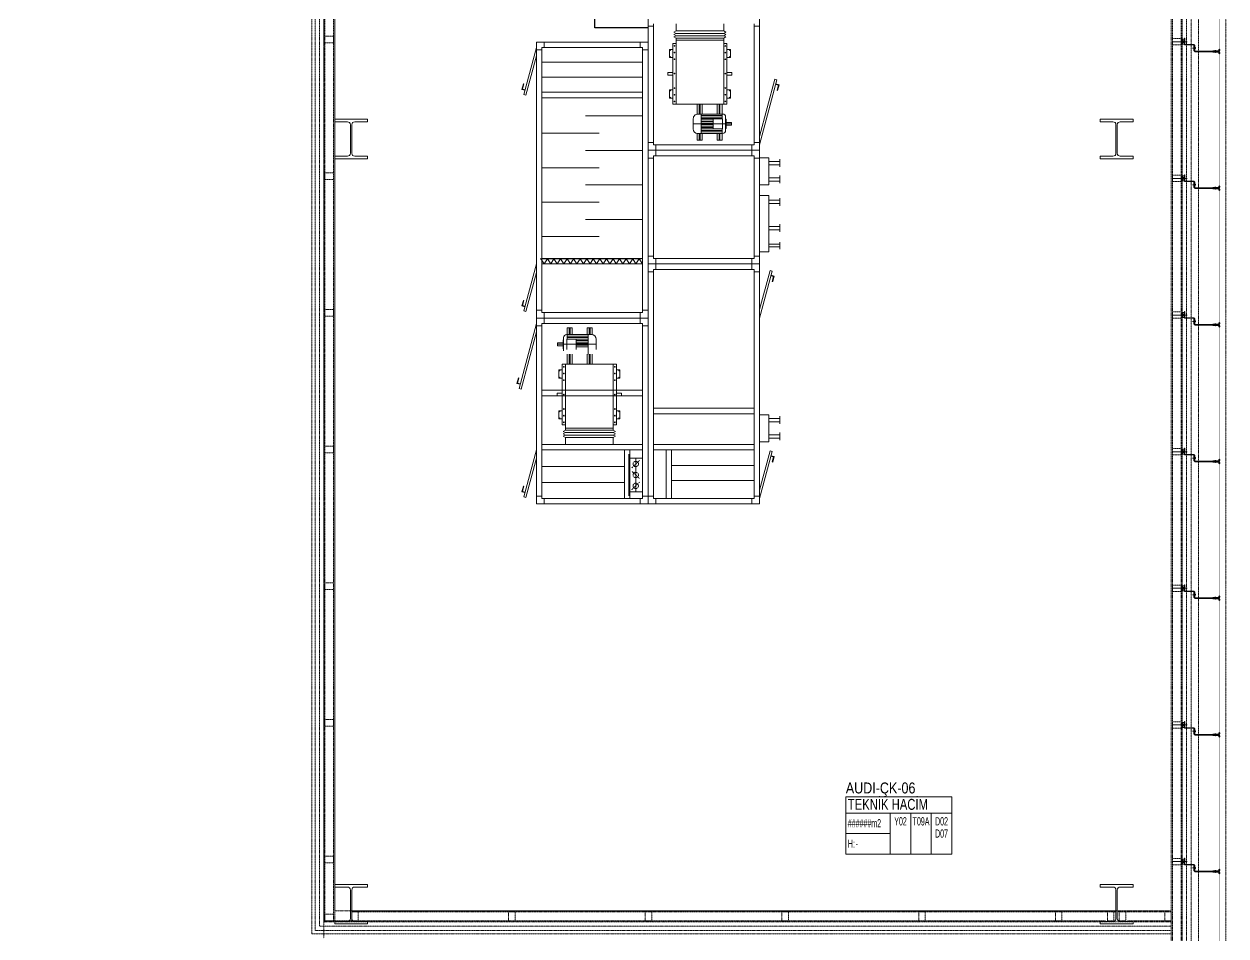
# Model space of a CAD drawing. Extents: x -1457 to 23780, y -2071 to 4205.
# Drawn here: x 21558 to 22657, y 1016 to 1850 of the extents above; entities that cross this region are included whole.
import ezdxf
from ezdxf.enums import TextEntityAlignment as Align

# ---------------------------------------------------------------- set-up
doc = ezdxf.new("R2010")
doc.units = 0
doc.header["$MEASUREMENT"] = 0
doc.linetypes.add('DASHED', pattern=[0.75, 0.5, -0.25])
doc.linetypes.add('HIDDEN', pattern=[0.375, 0.25, -0.125])
doc.layers.get('0').update_dxf_attribs({"color": 9, "lineweight": 9})
for name, color, linetype, lineweight in [('21', 9, 'Continuous', 9), ('_TP-AHU-KAPI', 5, 'Continuous', 9), ('_TP-AHU-SOGUTMA', 4, 'Continuous', 9), ('AHU Cihaz', 32, 'Continuous', 9), ('E-KABLO', 7, 'Continuous', 30), ('M-TEFRIS2-015', 129, 'Continuous', 9)]:
    doc.layers.add(name, color=color, linetype=linetype, lineweight=lineweight)
doc.styles.add('Arial', font='arial.ttf', dxfattribs={"height": 2.5})
doc.styles.add('MuuM_TEXT-STANDART', font='ARIALN.TTF')

# ---------------------------------------------------------------- blocks, each defined once
blk = doc.blocks.new('prf-36')
for p, q in [((-15, 18), (15, 18)), ((-15, 15.75), (-15, 18)), ((-3.325, 15.75), (-15, 15.75)), ((-0.625, 13.05), (-0.625, -13.05)), ((0.625, 13.05), (0.625, -13.05)), ((15, 15.75), (3.325, 15.75)), ((15, 18), (15, 15.75)), ((-15, -15.75), (-3.325, -15.75)), ((-15, -18), (-15, -15.75)), ((15, -18), (-15, -18)), ((3.325, -15.75), (15, -15.75)), ((15, -15.75), (15, -18))]:
    blk.add_line(p, q)
for centre, start, end in [((-3.325, 13.05), 0, 90), ((3.325, 13.05), 90, 180), ((-3.325, -13.05), 270, 0), ((3.325, -13.05), 180, 270)]:
    blk.add_arc(centre, 2.7, start, end)
blk = doc.blocks.new('p- alum kaplama profil')
at = {"lineweight": 13}
blk.add_lwpolyline([(7.1, 12.6), (7.1, 26.5)], dxfattribs=at)
at = {"lineweight": 18}
blk.add_lwpolyline([(4.1, 6.2), (-1.4, 6.2), (-1.4, 6.5), (4.1, 6.5, 0.414214), (4.3, 6.7), (4.3, 14.7, -0.414214), (4.8, 15.2), (10.3, 15.2), (10.3, 14.9), (4.8, 14.9, 0.414214), (4.6, 14.7), (4.6, 6.7, -0.414214)], format="xyb", close=True, dxfattribs=at)
at = {"lineweight": 5}
blk.add_lwpolyline([(9.4, 15.2), (4.8, 15.2), (4.8, 17.2), (9.4, 17.2)], close=True, dxfattribs=at)
for points in [[(4.8, 15.2), (9.4, 17.2)], [(9.4, 15.2), (4.8, 17.2)]]:
    blk.add_lwpolyline(points, dxfattribs=at)
blk.add_lwpolyline([(-2.1, 5.6), (-2.1, -2.3), (-2.1, -15.7), (-1.7, -15.7), (-1.7, -2.3), (-1.7, 5.6), (-1.7, 5.6), (-1.7, 5.6), (-1.7, 5.6), (-1.7, 5.6), (-1.7, 5.6), (-1.7, 5.6), (-1.7, 5.6), (-1.7, 5.6), (-1.6, 5.6), (-1.6, 5.6), (-1.6, 5.6), (-1.6, 5.6), (-1.6, 5.6), (-1.6, 5.6), (-1.6, 5.6), (-1.6, 5.6), (-1.6, 5.6), (-1.6, 5.6), (-1.6, 5.6), (-1.6, 5.6), (-1.6, 5.6), (-1.6, 5.6), (-1.6, 5.6), (-1.6, 5.6), (-1.6, 5.7), (-1.6, 5.7), (-1.6, 5.7), (-1.6, 5.7), (-1.6, 5.7), (-1.6, 5.7), (-1.6, 5.7), (-1.6, 5.7), (3.9, 5.7), (3.9, 6.1), (-1.6, 6.1), (-1.6, 6.1), (-1.6, 6.1), (-1.6, 6.1), (-1.7, 6), (-1.7, 6), (-1.7, 6), (-1.7, 6), (-1.8, 6), (-1.8, 6), (-1.8, 6), (-1.8, 6), (-1.8, 6), (-1.9, 6), (-1.9, 5.9), (-1.9, 5.9), (-1.9, 5.9), (-1.9, 5.9), (-1.9, 5.9), (-2, 5.9), (-2, 5.8), (-2, 5.8), (-2, 5.8), (-2, 5.8), (-2, 5.7), (-2, 5.7), (-2, 5.7), (-2, 5.7), (-2, 5.7), (-2.1, 5.6), (-2.1, 5.6), (-2.1, 5.6)], close=True)
for points in [[(-2.4, -10.8), (-2.4, -16.4), (-2.4, -16.4, -0.414214), (-2.5, -16.5), (-2.5, -16.5), (-4.1, -16.5), (-4.1, -16.8), (-2.5, -16.8), (-2.5, -16.8, 0.414214), (-2.1, -16.4), (-2.1, -10.8)], [(-1.4, -10.8), (-1.7, -10.8), (-1.7, -16.4, 0.414214), (-1.2, -16.8), (-1.2, -16.8), (0.3, -16.8), (0.3, -16.5), (-1.2, -16.5), (-1.2, -16.5, -0.414214), (-1.4, -16.4), (-1.4, -16.4)]]:
    blk.add_lwpolyline(points, format="xyb", close=True)
blk.add_lwpolyline([(-1.7, -2.3), (-2.1, -2.3)])
for points in [[(0.7, 5.7, -10), (1.9, 5.7, -10)], [(0.7, 5.7, -10), (0.7, 5.6, -10), (0.7, 5.6, -10), (0.7, 5.6, -10), (0.7, 5.6, -10), (0.7, 5.6, -10), (0.7, 5.5, -10), (0.7, 5.5, -10), (0.7, 5.5, -10), (0.7, 5.5, -10), (0.7, 5.5, -10), (0.7, 5.4, -10), (0.7, 5.4, -10), (0.7, 5.4, -10), (0.7, 5.4, -10), (0.8, 5.4, -10), (0.8, 5.4, -10), (0.8, 5.3, -10), (0.8, 5.3, -10), (0.8, 5.3, -10), (0.8, 5.3, -10), (0.8, 5.3, -10), (0.9, 5.3, -10), (0.9, 5.3, -10), (0.9, 5.3, -10), (0.9, 5.2, -10), (0.9, 5.2, -10), (0.9, 5.2, -10), (1, 5.2, -10), (1, 5.2, -10), (1, 5.2, -10), (1, 5.2, -10), (1, 5.2, -10)], [(1.6, 7.1, -10), (1, 7.1, -10)], [(1.6, 6.9, -10), (1, 7, -10)], [(1.3, 5.9, -10), (1, 5.9, -10)], [(1, 5.7, -10), (1, 5.7, -10), (1, 5.7, -10), (1, 5.7, -10), (1, 5.7, -10), (1, 5.7, -10), (1, 5.7, -10), (1, 5.7, -10), (1, 5.7, -10), (1, 5.7, -10), (1, 5.7, -10), (1, 5.7, -10), (1, 5.7, -10), (1, 5.7, -10), (1, 5.7, -10), (1, 5.7, -10), (1, 5.7, -10), (1, 5.7, -10), (1, 5.7, -10), (1, 5.7, -10), (1, 5.7, -10), (1, 5.7, -10), (1, 5.7, -10), (1, 5.7, -10), (1, 5.7, -10), (1, 5.7, -10), (1, 5.7, -10), (1, 5.7, -10), (1, 5.7, -10), (1, 5.7, -10), (1, 5.7, -10), (1, 5.7, -10), (1, 5.7, -10)], [(1, 5.2, -10), (1, 5.2, -10), (1, 5.2, -10), (1, 5.2, -10), (1.1, 5.2, -10), (1.1, 5.2, -10), (1.1, 5.2, -10), (1.1, 5.2, -10), (1.1, 5.2, -10), (1.1, 5.2, -10), (1.1, 5.2, -10), (1.1, 5.2, -10), (1.1, 5.2, -10), (1.1, 5.2, -10), (1.1, 5.2, -10), (1.1, 5.2, -10), (1.1, 5.2, -10), (1.1, 5.2, -10), (1.1, 5.2, -10), (1.1, 5.2, -10), (1.1, 5.2, -10), (1.1, 5.2, -10), (1.2, 5.2, -10), (1.2, 5.2, -10), (1.2, 5.2, -10), (1.2, 5.2, -10), (1.2, 5.2, -10), (1.2, 5.2, -10), (1.2, 5.2, -10), (1.2, 5.2, -10), (1.2, 5.2, -10), (1.2, 5.2, -10), (1.2, 5.2, -10)], [(1, 6.9, -10), (1.3, 7.6, -10)], [(1, 5.8, -10), (1, 6, -10)], [(1, 5.7, -10), (1, 5.8, -10)], [(1.2, 5.2, -10), (1.2, 5.2, -10)], [(1.4, 5.2, -10), (1.2, 5.2, -10)], [(1.3, 4.9, -10), (1.3, 7.8, -10)], [(1.5, 6.8, -10), (1.3, 7.6, -10)], [(1.3, 6.2, -10), (1.3, 6.3, -10)], [(1.4, 5.2, -10), (1.4, 5.2, -10)], [(1.4, 5.2, -10), (1.4, 5.2, -10), (1.4, 5.2, -10), (1.4, 5.2, -10), (1.4, 5.2, -10), (1.4, 5.2, -10), (1.4, 5.2, -10), (1.4, 5.2, -10), (1.4, 5.2, -10), (1.4, 5.2, -10), (1.4, 5.2, -10), (1.4, 5.2, -10), (1.4, 5.2, -10), (1.4, 5.2, -10), (1.5, 5.2, -10), (1.5, 5.2, -10), (1.5, 5.2, -10), (1.5, 5.2, -10), (1.5, 5.2, -10), (1.5, 5.2, -10), (1.5, 5.2, -10), (1.5, 5.2, -10), (1.5, 5.2, -10), (1.5, 5.2, -10), (1.5, 5.2, -10), (1.5, 5.2, -10), (1.5, 5.2, -10), (1.5, 5.2, -10), (1.5, 5.2, -10), (1.5, 5.2, -10), (1.5, 5.2, -10), (1.5, 5.2, -10), (1.5, 5.2, -10)], [(1.5, 5.7, -10), (1.5, 5.9, -10)], [(1.5, 5.2, -10), (1.6, 5.2, -10), (1.6, 5.2, -10), (1.6, 5.2, -10), (1.6, 5.2, -10), (1.6, 5.2, -10), (1.7, 5.2, -10), (1.7, 5.2, -10), (1.7, 5.3, -10), (1.7, 5.3, -10), (1.7, 5.3, -10), (1.7, 5.3, -10), (1.8, 5.3, -10), (1.8, 5.3, -10), (1.8, 5.3, -10), (1.8, 5.3, -10), (1.8, 5.4, -10), (1.8, 5.4, -10), (1.8, 5.4, -10), (1.8, 5.4, -10), (1.9, 5.4, -10), (1.9, 5.4, -10), (1.9, 5.5, -10), (1.9, 5.5, -10), (1.9, 5.5, -10), (1.9, 5.5, -10), (1.9, 5.5, -10), (1.9, 5.6, -10), (1.9, 5.6, -10), (1.9, 5.6, -10), (1.9, 5.6, -10), (1.9, 5.6, -10), (1.9, 5.7, -10)], [(1.5, 5.7, -10), (1.5, 5.7, -10), (1.5, 5.7, -10), (1.5, 5.7, -10), (1.5, 5.7, -10), (1.5, 5.7, -10), (1.5, 5.7, -10), (1.5, 5.7, -10), (1.5, 5.7, -10), (1.5, 5.7, -10), (1.5, 5.7, -10), (1.5, 5.7, -10), (1.5, 5.7, -10), (1.5, 5.7, -10), (1.6, 5.7, -10), (1.6, 5.7, -10), (1.6, 5.7, -10), (1.6, 5.7, -10), (1.6, 5.7, -10), (1.6, 5.7, -10), (1.6, 5.7, -10), (1.6, 5.7, -10), (1.6, 5.7, -10), (1.6, 5.7, -10), (1.6, 5.7, -10), (1.6, 5.7, -10), (1.6, 5.7, -10), (1.6, 5.7, -10), (1.6, 5.7, -10), (1.6, 5.7, -10), (1.6, 5.7, -10), (1.6, 5.7, -10), (1.6, 5.7, -10)], [(-3.8, -17, 0), (-3.8, -17.1, 0), (-3.8, -17.1, 0), (-3.8, -17.1, 0), (-3.7, -17.1, 0), (-3.7, -17.2, 0), (-3.7, -17.2, 0), (-3.6, -17.2, 0), (-3.6, -17.2, 0), (-3.6, -17.2, 0), (-3.5, -17.3, 0), (-3.5, -17.3, 0), (-3.4, -17.3, 0), (-3.4, -17.3, 0), (-3.4, -17.3, 0), (-3.3, -17.3, 0), (-3.3, -17.3, 0), (-3.2, -17.3, 0), (-3.2, -17.3, 0), (-3.2, -17.3, 0), (-3.1, -17.3, 0), (-3.1, -17.3, 0), (-3.1, -17.3, 0), (-3, -17.2, 0), (-3, -17.2, 0), (-2.9, -17.2, 0), (-2.9, -17.2, 0), (-2.9, -17.2, 0), (-2.8, -17.1, 0), (-2.8, -17.1, 0), (-2.8, -17.1, 0), (-2.8, -17.1, 0), (-2.7, -17, 0)], [(-3.3, -17, 0), (-3.8, -17, 0)], [(-2.8, -16.5, 0), (-2.9, -16.5, 0), (-2.9, -16.5, 0), (-2.9, -16.4, 0), (-2.9, -16.4, 0), (-2.9, -16.4, 0), (-3, -16.4, 0), (-3, -16.3, 0), (-3, -16.3, 0), (-3, -16.3, 0), (-3.1, -16.3, 0), (-3.1, -16.3, 0), (-3.1, -16.2, 0), (-3.2, -16.2, 0), (-3.2, -16.2, 0), (-3.2, -16.2, 0), (-3.3, -16.2, 0), (-3.3, -16.2, 0), (-3.4, -16.2, 0), (-3.4, -16.2, 0), (-3.4, -16.2, 0), (-3.5, -16.3, 0), (-3.5, -16.3, 0), (-3.5, -16.3, 0), (-3.6, -16.3, 0), (-3.6, -16.3, 0), (-3.6, -16.4, 0), (-3.6, -16.4, 0), (-3.7, -16.4, 0), (-3.7, -16.4, 0), (-3.7, -16.5, 0), (-3.7, -16.5, 0), (-3.7, -16.5, 0)], [(-3.3, -16.5, 0), (-3.7, -16.5, 0)], [(-3.3, -16.5, 0), (-3.5, -16.5, 0)], [(-3.5, -16.5, 0), (-3.3, -16.5, 0)], [(-3.5, -17, 0), (-3.5, -16.5, 0)], [(-3.3, -17.5, 0), (-3.3, -16, 0)], [(-3.3, -16.5, 0), (-2.8, -16.5, 0)], [(-3.3, -16.5, 0), (-3, -16.5, 0)], [(-3, -16.5, 0), (-3.3, -16.5, 0)], [(-3.3, -17, 0), (-2.7, -17, 0)], [(-3, -17, 0), (-3, -16.5, 0)], [(-2.9, -13, 0), (-0.9, -13, 0)], [(-2.4, -12.5, 0), (-2.4, -12.5, 0), (-2.4, -12.6, 0), (-2.5, -12.6, 0), (-2.5, -12.6, 0), (-2.5, -12.6, 0), (-2.6, -12.7, 0), (-2.6, -12.7, 0), (-2.6, -12.7, 0), (-2.6, -12.8, 0), (-2.7, -12.8, 0), (-2.7, -12.8, 0), (-2.7, -12.9, 0), (-2.7, -12.9, 0), (-2.7, -13, 0), (-2.7, -13, 0), (-2.7, -13, 0), (-2.7, -13.1, 0), (-2.7, -13.1, 0), (-2.7, -13.2, 0), (-2.7, -13.2, 0), (-2.7, -13.2, 0), (-2.7, -13.3, 0), (-2.6, -13.3, 0), (-2.6, -13.4, 0), (-2.6, -13.4, 0), (-2.6, -13.4, 0), (-2.5, -13.5, 0), (-2.5, -13.5, 0), (-2.5, -13.5, 0), (-2.4, -13.5, 0), (-2.4, -13.5, 0), (-2.4, -13.6, 0)], [(-2.4, -13, 0), (-2.4, -12.5, 0)], [(-2.4, -13, 0), (-2.4, -12.7, 0)], [(-2.4, -12.7, 0), (-2.4, -13, 0)], [(-1.4, -12.7, 0), (-2.4, -12.7, 0)], [(-2.4, -13, 0), (-2.4, -13.4, 0)], [(-2.4, -13, 0), (-2.4, -13.6, 0)], [(-2.4, -13.4, 0), (-2.4, -13, 0)], [(-1.4, -13.4, 0), (-2.4, -13.4, 0)], [(-1.4, -13, 0), (-1.4, -12.4, 0)], [(-1.4, -13.7, 0), (-1.3, -13.7, 0), (-1.3, -13.6, 0), (-1.3, -13.6, 0), (-1.2, -13.6, 0), (-1.2, -13.5, 0), (-1.2, -13.5, 0), (-1.2, -13.5, 0), (-1.1, -13.4, 0), (-1.1, -13.4, 0), (-1.1, -13.3, 0), (-1.1, -13.3, 0), (-1.1, -13.2, 0), (-1.1, -13.2, 0), (-1.1, -13.1, 0), (-1.1, -13.1, 0), (-1.1, -13, 0), (-1.1, -13, 0), (-1.1, -12.9, 0), (-1.1, -12.9, 0), (-1.1, -12.9, 0), (-1.1, -12.8, 0), (-1.1, -12.8, 0), (-1.1, -12.7, 0), (-1.1, -12.7, 0), (-1.2, -12.6, 0), (-1.2, -12.6, 0), (-1.2, -12.5, 0), (-1.2, -12.5, 0), (-1.3, -12.5, 0), (-1.3, -12.4, 0), (-1.3, -12.4, 0), (-1.4, -12.4, 0)], [(-1.4, -13, 0), (-1.4, -13.7, 0)], [(-0.6, -17, 0), (-1.1, -17, 0)], [(0, -17, 0), (0, -17.1, 0), (-0.1, -17.1, 0), (-0.1, -17.1, 0), (-0.1, -17.1, 0), (-0.2, -17.2, 0), (-0.2, -17.2, 0), (-0.2, -17.2, 0), (-0.3, -17.2, 0), (-0.3, -17.2, 0), (-0.3, -17.3, 0), (-0.4, -17.3, 0), (-0.4, -17.3, 0), (-0.4, -17.3, 0), (-0.5, -17.3, 0), (-0.5, -17.3, 0), (-0.6, -17.3, 0), (-0.6, -17.3, 0), (-0.6, -17.3, 0), (-0.7, -17.3, 0), (-0.7, -17.3, 0), (-0.7, -17.3, 0), (-0.8, -17.3, 0), (-0.8, -17.2, 0), (-0.9, -17.2, 0), (-0.9, -17.2, 0), (-0.9, -17.2, 0), (-1, -17.2, 0), (-1, -17.1, 0), (-1, -17.1, 0), (-1.1, -17.1, 0), (-1.1, -17.1, 0), (-1.1, -17, 0)], [(-1, -16.5, 0), (-1, -16.5, 0), (-1, -16.5, 0), (-1, -16.4, 0), (-0.9, -16.4, 0), (-0.9, -16.4, 0), (-0.9, -16.4, 0), (-0.9, -16.3, 0), (-0.8, -16.3, 0), (-0.8, -16.3, 0), (-0.8, -16.3, 0), (-0.7, -16.3, 0), (-0.7, -16.2, 0), (-0.7, -16.2, 0), (-0.6, -16.2, 0), (-0.6, -16.2, 0), (-0.6, -16.2, 0), (-0.5, -16.2, 0), (-0.5, -16.2, 0), (-0.4, -16.2, 0), (-0.4, -16.2, 0), (-0.4, -16.3, 0), (-0.3, -16.3, 0), (-0.3, -16.3, 0), (-0.3, -16.3, 0), (-0.3, -16.3, 0), (-0.2, -16.4, 0), (-0.2, -16.4, 0), (-0.2, -16.4, 0), (-0.2, -16.4, 0), (-0.1, -16.5, 0), (-0.1, -16.5, 0), (-0.1, -16.5, 0)], [(-0.6, -16.5, 0), (-1, -16.5, 0)], [(-0.6, -16.5, 0), (-0.8, -16.5, 0)], [(-0.8, -16.5, 0), (-0.6, -16.5, 0)], [(-0.8, -17, 0), (-0.8, -16.5, 0)], [(-0.6, -17.5, 0), (-0.6, -16, 0)], [(-0.6, -16.5, 0), (-0.3, -16.5, 0)], [(-0.6, -16.5, 0), (-0.1, -16.5, 0)], [(-0.3, -16.5, 0), (-0.6, -16.5, 0)], [(-0.6, -17, 0), (0, -17, 0)], [(-0.3, -17, 0), (-0.3, -16.5, 0)]]:
    blk.add_polyline3d(points)
blk = doc.blocks.new('0_roomno2-flat-2')
at = {"layer": '21'}
blk.add_lwpolyline([(96.9, -52.5), (0, -52.5), (0, 0), (96.9, 0)], close=True, dxfattribs=at)
for points in [[(0, -15), (96.9, -15)], [(40.6, -15), (40.6, -52.5)], [(59.4, -15), (59.4, -52.5)], [(78.1, -15), (78.1, -52.5)], [(0, -33.8), (40.6, -33.8)]]:
    blk.add_lwpolyline(points, dxfattribs=at)
at = {"layer": '21', "style": 'MuuM_TEXT-STANDART', "width": 0.6}
blk.add_text('H:', height=7.5, dxfattribs=at).set_placement((1.8, -43), align=Align.MIDDLE_LEFT)
at = {"layer": '21', "style": 'Arial'}
blk.add_attdef('ODANO', (0, 5.9), '', height=10, dxfattribs=at)
blk.add_attdef('MEKANADI', text='', height=10, dxfattribs=at).set_placement((1.8, -15), align=Align.BOTTOM_LEFT)
at = {"layer": '21', "style": 'MuuM_TEXT-STANDART', "width": 0.6}
for tag, p in [('M2', (1.8, -24.4)), ('TEMIZTAVANYUKSEKLIGI', (9, -43))]:
    blk.add_attdef(tag, text='', height=7.5, dxfattribs=at).set_placement(p, align=Align.MIDDLE_LEFT)
for tag, p in [('YER01', (50, -22.5)), ('TAVAN01', (68.8, -22.5)), ('DUVAR01', (87.5, -22.5)), ('YER02', (50, -33.8)), ('TAVAN02', (68.8, -33.8)), ('DUVAR02', (87.5, -33.8)), ('YER03', (50, -45)), ('TAVAN03', (68.8, -45)), ('DUVAR03', (87.5, -45))]:
    blk.add_attdef(tag, text='', height=7.5, dxfattribs=at).set_placement(p, align=Align.MIDDLE_CENTER)
blk = doc.blocks.new('620 Kapı Sağ')
at = {"layer": '_TP-AHU-KAPI'}
for p, q in [((0, 0), (595, -159)), ((77, 0), (600, -140)), ((499, -160), (498, -164)), ((548, -178), (498, -164)), ((545, -172), (499, -160)), ((545, -172), (552, -148)), ((548, -178), (556, -149)), ((595, -159), (600, -140))]:
    blk.add_line(p, q, dxfattribs=at)
blk = doc.blocks.new('Isıtıcı Serpantin Üst Görünüş')
at = {"color": 35}
for p, q in [((-90, 0), (-90, -100)), ((-90, 0), (90, 0)), ((-60, -100), (-60, 0)), ((60, 0), (60, -100)), ((90, 0), (90, -100)), ((-110, -100), (-40, -100)), ((40, -100), (110, -100))]:
    blk.add_line(p, q, dxfattribs=at)
blk = doc.blocks.new('Soğutucu Serpantin Üst Görünüş')
blk.add_line((-213.75, 0), (213.75, 0))
at = {"layer": '_TP-AHU-SOGUTMA'}
for p, q in [((-56.25, 0), (-56.25, -100)), ((-26.25, 0), (-26.25, -100)), ((183.75, 0), (183.75, -100)), ((213.75, 0), (213.75, -100)), ((-76.25, -100), (-6.25, -100)), ((163.75, -100), (233.75, -100))]:
    blk.add_line(p, q, dxfattribs=at)
at = {"layer": '_TP-AHU-SOGUTMA', "color": 0, "linetype": 'ByBlock', "lineweight": -2, "ltscale": 5}
for p, q in [((-233.75, -100), (-168.75, -100)), ((-213.75, 0), (-213.75, -100)), ((-188.75, 0), (-188.75, -100))]:
    blk.add_line(p, q, dxfattribs=at)
blk = doc.blocks.new('455 Kapı Sol')
at = {"layer": '_TP-AHU-KAPI'}
for p, q in [((-77, 0), (-435, -96)), ((0, 0), (-430, -115)), ((-430, -115), (-435, -96)), ((-383, -134), (-391, -105)), ((-380, -128), (-387, -104)), ((-383, -134), (-333, -120)), ((-380, -128), (-334, -116)), ((-334, -116), (-333, -120))]:
    blk.add_line(p, q, dxfattribs=at)
blk = doc.blocks.new('455 Kapı Sağ')
at = {"layer": '_TP-AHU-KAPI'}
for p, q in [((0, 0), (430, -115)), ((77, 0), (435, -96)), ((380, -128), (387, -104)), ((383, -134), (391, -105)), ((430, -115), (435, -96)), ((334, -116), (333, -120)), ((383, -134), (333, -120)), ((380, -128), (334, -116))]:
    blk.add_line(p, q, dxfattribs=at)
blk = doc.blocks.new('Damper 310')
at = {"color": 5}
for p, q in [((-35, 125), (345, 125)), ((0, 0), (0, 125)), ((310, 0), (310, 125))]:
    blk.add_line(p, q, dxfattribs=at)
at = {"color": 5, "linetype": 'DASHED'}
for p, q in [((0, 62), (310, 62)), ((20, 98), (90, 27)), ((120, 27), (190, 98)), ((220, 98), (290, 27))]:
    blk.add_line(p, q, dxfattribs=at)
for centre in [(55, 62), (155, 62), (255, 62)]:
    blk.add_circle(centre, 25, dxfattribs=at)
blk = doc.blocks.new('G4 Filtre 1030')
at = {"color": 3}
for p, q in [((0, 919), (-48, 889)), ((-48, 889), (0, 859)), ((0, 859), (-48, 829)), ((-48, 829), (0, 799)), ((0, 799), (-48, 769)), ((-48, 769), (0, 739)), ((0, 739), (-48, 709)), ((-48, 709), (0, 679)), ((0, 679), (-48, 649)), ((-48, 649), (0, 619)), ((0, 619), (-48, 589)), ((-48, 589), (0, 559)), ((0, 559), (-48, 529)), ((-48, 529), (0, 499)), ((0, 499), (-48, 469)), ((-48, 469), (0, 439)), ((0, 439), (-48, 409)), ((-48, 409), (0, 379)), ((0, 379), (-48, 349)), ((-48, 349), (0, 319)), ((0, 319), (-48, 289)), ((-48, 289), (0, 259)), ((0, 259), (-48, 229)), ((-48, 229), (0, 199)), ((0, 199), (-48, 169)), ((-48, 169), (0, 139)), ((0, 139), (-48, 109)), ((-48, 109), (0, 79)), ((0, 79), (-48, 49)), ((-48, 49), (0, 19)), ((0, 19), (-48, -11))]:
    blk.add_line(p, q, dxfattribs=at)
at = {"color": 3, "linetype": 'DASHED'}
for p, q in [((-48, 904), (-48, -11)), ((0, 924), (0, 0))]:
    blk.add_line(p, q, dxfattribs=at)
blk = doc.blocks.new('G4 Filtre 1020')
blk.add_blockref('G4 Filtre 1030', (48, 11))

msp = doc.modelspace()

# ---------------------------------------------------------------- linework, layer by layer
at = {"layer": 'AHU Cihaz'}
for p, q in [((22129, 1855.2), (22129, 1734.7)), ((22134, 1848.1), (22129, 1848.1)), ((22134, 1850.2), (22134, 1739.7)), ((22226, 1739.7), (22226, 1850.2)), ((22226, 1848.1), (22231, 1848.1)), ((22231, 1734.7), (22231, 1855.2)), ((22129, 1833.7), (22027, 1833.7)), ((22027, 1833.7), (22027, 1581.2)), ((22032, 1826.6), (22027, 1826.6)), ((22124, 1828.7), (22032, 1828.7)), ((22032, 1828.7), (22032, 1586.2)), ((22034.1, 1828.7), (22034.1, 1833.7)), ((22121.9, 1828.7), (22121.9, 1833.7)), ((22124, 1586.2), (22124, 1828.7)), ((22124, 1826.6), (22129, 1826.6)), ((22124, 1815.4), (22032, 1815.4)), ((22124, 1801.6), (22032, 1801.6)), ((22032, 1787.7), (22124, 1787.7)), ((22032, 1782.7), (22124, 1782.7)), ((22124, 1766.1), (22071.8, 1766.1)), ((22205.5, 1758.9), (22170.3, 1758.9)), ((22032, 1750.3), (22084.3, 1750.3)), ((22134, 1741.8), (22129, 1741.8)), ((22134, 1739.7), (22226, 1739.7)), ((22136.1, 1739.7), (22136.1, 1734.7)), ((22223.9, 1739.7), (22223.9, 1734.7)), ((22226, 1741.8), (22231, 1741.8)), ((22124, 1734.5), (22071.8, 1734.5)), ((22231, 1734.7), (22129, 1734.7)), ((22129, 1734.7), (22129, 1630.7)), ((22134, 1727.6), (22129, 1727.6)), ((22226, 1729.7), (22134, 1729.7)), ((22134, 1729.7), (22134, 1635.7)), ((22136.1, 1729.7), (22136.1, 1734.7)), ((22223.9, 1729.7), (22223.9, 1734.7)), ((22226, 1635.7), (22226, 1729.7)), ((22226, 1727.6), (22231, 1727.6)), ((22231, 1630.7), (22231, 1734.7)), ((22239.5, 1727.9), (22231, 1727.9)), ((22239.5, 1703.2), (22239.5, 1727.9)), ((22032, 1718.7), (22084.3, 1718.7)), ((22124, 1703), (22071.8, 1703)), ((22231, 1703.2), (22239.5, 1703.2)), ((22239.5, 1693.4), (22231, 1693.4)), ((22239.5, 1641.7), (22239.5, 1693.4)), ((22032, 1687.2), (22084.3, 1687.2)), ((22124, 1671.4), (22071.8, 1671.4)), ((22032, 1655.7), (22084.3, 1655.7)), ((22134, 1637.8), (22129, 1637.8)), ((22226, 1637.8), (22231, 1637.8)), ((22231, 1641.7), (22239.5, 1641.7)), ((22032, 1635.7), (22124, 1635.7)), ((22032, 1630.7), (22124, 1630.7)), ((22231, 1630.7), (22129, 1630.7)), ((22129, 1630.7), (22129, 1411.2)), ((22134, 1635.7), (22226, 1635.7)), ((22136.1, 1635.7), (22136.1, 1630.7)), ((22136.1, 1625.7), (22136.1, 1630.7)), ((22223.9, 1635.7), (22223.9, 1630.7)), ((22223.9, 1625.7), (22223.9, 1630.7)), ((22231, 1411.2), (22231, 1630.7)), ((22134, 1623.6), (22129, 1623.6)), ((22226, 1625.7), (22134, 1625.7)), ((22134, 1625.7), (22134, 1416.2)), ((22226, 1416.2), (22226, 1625.7)), ((22226, 1623.6), (22231, 1623.6)), ((22032, 1588.3), (22027, 1588.3)), ((22032, 1586.2), (22124, 1586.2)), ((22034.1, 1586.2), (22034.1, 1581.2)), ((22121.9, 1586.2), (22121.9, 1581.2)), ((22124, 1588.3), (22129, 1588.3)), ((22129, 1581.2), (22027, 1581.2)), ((22027, 1581.2), (22027, 1411.2)), ((22032, 1574.1), (22027, 1574.1)), ((22124, 1576.2), (22032, 1576.2)), ((22032, 1576.2), (22032, 1416.2)), ((22034.1, 1576.2), (22034.1, 1581.2)), ((22121.9, 1576.2), (22121.9, 1581.2)), ((22124, 1416.2), (22124, 1576.2)), ((22124, 1574.1), (22129, 1574.1)), ((22046.3, 1557.2), (22081.5, 1557.2)), ((22032, 1515.2), (22124, 1515.2)), ((22032, 1510.2), (22124, 1510.2)), ((22134, 1498.7), (22226, 1498.7)), ((22134, 1493.7), (22226, 1493.7)), ((22239.5, 1492.8), (22231, 1492.8)), ((22239.5, 1468.1), (22239.5, 1492.8)), ((22032, 1465.7), (22124, 1465.7)), ((22134, 1465.7), (22226, 1465.7)), ((22231, 1468.1), (22239.5, 1468.1)), ((22032, 1460.7), (22124, 1460.7)), ((22107.5, 1460.7), (22107.5, 1416.2)), ((22112.5, 1460.7), (22112.5, 1416.2)), ((22134, 1460.7), (22226, 1460.7)), ((22145.5, 1460.7), (22145.5, 1416.2)), ((22150.5, 1460.7), (22150.5, 1416.2)), ((22032, 1445.5), (22107.5, 1445.5)), ((22226, 1446.5), (22150.5, 1446.5)), ((22032, 1430.9), (22107.5, 1430.9)), ((22226, 1432.5), (22150.5, 1432.5)), ((22032, 1418.3), (22027, 1418.3)), ((22124, 1418.3), (22129, 1418.3)), ((22134, 1418.3), (22129, 1418.3)), ((22226, 1418.3), (22231, 1418.3)), ((22129, 1411.2), (22027, 1411.2)), ((22032, 1416.2), (22124, 1416.2)), ((22034.1, 1416.2), (22034.1, 1411.2)), ((22121.9, 1416.2), (22121.9, 1411.2)), ((22129, 1411.2), (22231, 1411.2)), ((22134, 1416.2), (22226, 1416.2)), ((22136.1, 1416.2), (22136.1, 1411.2)), ((22223.9, 1416.2), (22223.9, 1411.2))]:
    msp.add_line(p, q, dxfattribs=at)
at = {"layer": 'AHU Cihaz', "ltscale": 0.5}
for p, q in [((22154.8, 1843.8), (22154.8, 1850.2)), ((22198.2, 1843.8), (22198.2, 1850.2)), ((22152.7, 1842.7), (22154.8, 1843.8)), ((22154.8, 1841.6), (22152.7, 1842.7)), ((22152.7, 1840.5), (22154.8, 1841.6)), ((22154.8, 1839.4), (22152.7, 1840.5)), ((22152.7, 1838.4), (22154.8, 1839.4)), ((22154.8, 1837.3), (22152.7, 1838.4)), ((22198.2, 1843.8), (22154.8, 1843.8)), ((22198.2, 1841.6), (22154.8, 1841.6)), ((22198.2, 1839.4), (22154.8, 1839.4)), ((22154.8, 1837.3), (22154.8, 1835.4)), ((22198.2, 1837.3), (22154.8, 1837.3)), ((22200.3, 1842.7), (22198.2, 1843.8)), ((22198.2, 1841.6), (22200.3, 1842.7)), ((22200.3, 1840.5), (22198.2, 1841.6)), ((22198.2, 1839.4), (22200.3, 1840.5)), ((22200.3, 1838.4), (22198.2, 1839.4)), ((22198.2, 1837.3), (22200.3, 1838.4)), ((22198.2, 1835.4), (22198.2, 1837.3)), ((22148.7, 1819.4), (22148.7, 1827)), ((22148.7, 1827), (22151.8, 1827)), ((22154.8, 1832.3), (22151.8, 1832.3)), ((22151.8, 1832.3), (22151.8, 1776.9)), ((22198.2, 1835.4), (22154.8, 1835.4)), ((22154.8, 1832.3), (22154.8, 1835.4)), ((22154.8, 1776.9), (22154.8, 1832.3)), ((22198.2, 1832.3), (22198.2, 1835.4)), ((22201.2, 1832.3), (22198.2, 1832.3)), ((22198.2, 1776.9), (22198.2, 1832.3)), ((22201.2, 1832.3), (22201.2, 1776.9)), ((22204.3, 1827), (22201.2, 1827)), ((22204.3, 1819.4), (22204.3, 1827)), ((22148.7, 1819.4), (22151.8, 1819.4)), ((22204.3, 1819.4), (22201.2, 1819.4)), ((22147.2, 1803.5), (22147.2, 1805.8)), ((22147.2, 1805.8), (22151.8, 1805.8)), ((22147.2, 1803.5), (22151.8, 1803.5)), ((22151.8, 1805.8), (22151.8, 1803.5)), ((22205.8, 1805.8), (22201.2, 1805.8)), ((22201.2, 1805.8), (22201.2, 1803.5)), ((22205.8, 1803.5), (22201.2, 1803.5)), ((22205.8, 1803.5), (22205.8, 1805.8)), ((22148.7, 1789.9), (22148.7, 1782.3)), ((22148.7, 1789.9), (22151.8, 1789.9)), ((22148.7, 1782.3), (22151.8, 1782.3)), ((22204.3, 1789.9), (22201.2, 1789.9)), ((22201.2, 1789.9), (22201.2, 1782.3)), ((22204.3, 1782.3), (22201.2, 1782.3)), ((22204.3, 1789.9), (22204.3, 1782.3)), ((22151.8, 1776.9), (22154.8, 1776.9)), ((22198.2, 1776.9), (22154.8, 1776.9)), ((22169.2, 1776.9), (22173.7, 1776.9)), ((22173.9, 1767.8), (22173.9, 1776.9)), ((22175.8, 1776.9), (22175.8, 1767.8)), ((22176.6, 1776.9), (22176.6, 1767.8)), ((22178.5, 1776.9), (22178.5, 1767.8)), ((22187.4, 1776.9), (22192, 1776.9)), ((22192.2, 1767.8), (22192.2, 1776.9)), ((22194.1, 1776.9), (22194.1, 1767.8)), ((22194.8, 1776.9), (22194.8, 1767.8)), ((22196.7, 1776.9), (22196.7, 1767.8)), ((22201.2, 1776.9), (22198.2, 1776.9)), ((22170.3, 1763.7), (22170.3, 1754.2)), ((22178.5, 1767.8), (22173.9, 1767.8)), ((22177.6, 1767.8), (22174.5, 1767.8)), ((22177.6, 1767.8), (22177.6, 1750)), ((22197.2, 1767.8), (22177.6, 1767.8)), ((22177.6, 1766.5), (22196.7, 1766.5)), ((22177.6, 1765.1), (22196.7, 1765.1)), ((22177.6, 1763.8), (22196.7, 1763.8)), ((22177.6, 1762.5), (22188.6, 1762.5)), ((22177.6, 1761), (22188.6, 1761)), ((22177.6, 1759.6), (22188.6, 1759.6)), ((22188.6, 1754.3), (22188.6, 1763.5)), ((22188.6, 1763.5), (22197.1, 1763.5)), ((22196.7, 1767.8), (22192.2, 1767.8)), ((22196.7, 1763.5), (22196.7, 1767.8)), ((22197.1, 1754.3), (22197.1, 1763.5)), ((22200, 1752.8), (22200, 1765)), ((22200.4, 1763.1), (22200, 1763.1)), ((22200.4, 1754.7), (22200.4, 1763.1)), ((22205.5, 1760.1), (22200.4, 1760.1)), ((22205.5, 1757.6), (22205.5, 1760.1)), ((22173.9, 1744), (22173.9, 1750)), ((22174.5, 1750), (22197.2, 1750)), ((22175.8, 1750), (22175.8, 1744)), ((22176.6, 1750), (22176.6, 1744)), ((22177.6, 1758.2), (22188.6, 1758.2)), ((22177.6, 1756.8), (22188.6, 1756.8)), ((22177.6, 1755.5), (22188.6, 1755.5)), ((22177.6, 1754.2), (22196.7, 1754.2)), ((22177.6, 1752.8), (22196.7, 1752.8)), ((22177.6, 1751.4), (22196.7, 1751.4)), ((22178.5, 1750), (22178.5, 1744)), ((22197.1, 1754.3), (22188.6, 1754.3)), ((22192.2, 1744), (22192.2, 1750)), ((22194.1, 1750), (22194.1, 1744)), ((22194.8, 1750), (22194.8, 1744)), ((22196.7, 1750), (22196.7, 1754.3)), ((22196.7, 1750), (22196.7, 1744)), ((22200.4, 1754.7), (22200, 1754.7)), ((22205.5, 1757.6), (22200.4, 1757.6)), ((22178.5, 1744), (22173.9, 1744)), ((22196.7, 1744), (22192.2, 1744)), ((22055, 1566.1), (22055, 1572.2)), ((22055, 1572.2), (22059.6, 1572.2)), ((22056.9, 1566.1), (22056.9, 1572.2)), ((22057.7, 1566.1), (22057.7, 1572.2)), ((22059.6, 1572.2), (22059.6, 1566.1)), ((22073.3, 1566.1), (22073.3, 1572.2)), ((22073.3, 1572.2), (22077.9, 1572.2)), ((22075.2, 1566.1), (22075.2, 1572.2)), ((22076, 1566.1), (22076, 1572.2)), ((22077.9, 1572.2), (22077.9, 1566.1)), ((22051.4, 1561.4), (22051.7, 1561.4)), ((22051.4, 1561.4), (22051.4, 1553)), ((22051.7, 1563.3), (22051.7, 1551.1)), ((22077.3, 1566.1), (22054.5, 1566.1)), ((22054.7, 1561.8), (22063.2, 1561.8)), ((22054.7, 1561.8), (22054.7, 1552.6)), ((22055.1, 1566.1), (22055.1, 1561.8)), ((22074.2, 1564.7), (22055.1, 1564.7)), ((22074.2, 1563.3), (22055.1, 1563.3)), ((22074.2, 1561.9), (22055.1, 1561.9)), ((22063.2, 1561.8), (22063.2, 1552.6)), ((22074.2, 1548.3), (22074.2, 1566.1)), ((22081.5, 1552.4), (22081.5, 1561.9)), ((22046.3, 1558.5), (22051.4, 1558.5)), ((22046.3, 1558.5), (22046.3, 1555.9)), ((22046.3, 1555.9), (22051.4, 1555.9)), ((22074.2, 1560.6), (22063.2, 1560.6)), ((22074.2, 1559.3), (22063.2, 1559.3)), ((22074.2, 1557.8), (22063.2, 1557.8)), ((22074.2, 1556.4), (22063.2, 1556.4)), ((22074.2, 1555), (22063.2, 1555)), ((22050.5, 1483.5), (22050.5, 1539.1)), ((22050.5, 1539.1), (22053.6, 1539.1)), ((22053.6, 1539.1), (22053.6, 1483.5)), ((22053.6, 1539.1), (22097.1, 1539.1)), ((22055, 1539.1), (22055, 1548.3)), ((22056.9, 1539.1), (22056.9, 1548.3)), ((22057.7, 1539.1), (22057.7, 1548.3)), ((22059.6, 1548.3), (22059.6, 1539.1)), ((22064.4, 1539.1), (22059.8, 1539.1)), ((22073.3, 1539.1), (22073.3, 1548.3)), ((22075.2, 1539.1), (22075.2, 1548.3)), ((22076, 1539.1), (22076, 1548.3)), ((22077.9, 1548.3), (22077.9, 1539.1)), ((22082.7, 1539.1), (22078.1, 1539.1)), ((22100.1, 1539.1), (22097.1, 1539.1)), ((22097.1, 1539.1), (22097.1, 1483.5)), ((22100.1, 1483.5), (22100.1, 1539.1)), ((22047.5, 1526.1), (22047.5, 1533.8)), ((22047.5, 1533.8), (22050.5, 1533.8)), ((22050.5, 1526.1), (22050.5, 1533.8)), ((22103.2, 1533.8), (22100.1, 1533.8)), ((22103.2, 1526.1), (22103.2, 1533.8)), ((22047.5, 1526.1), (22050.5, 1526.1)), ((22103.2, 1526.1), (22100.1, 1526.1)), ((22045.9, 1512.5), (22050.5, 1512.5)), ((22045.9, 1512.5), (22045.9, 1510.2)), ((22045.9, 1510.2), (22050.5, 1510.2)), ((22050.5, 1510.2), (22050.5, 1512.5)), ((22104.7, 1512.5), (22100.1, 1512.5)), ((22100.1, 1510.2), (22100.1, 1512.5)), ((22104.7, 1510.2), (22100.1, 1510.2)), ((22104.7, 1512.5), (22104.7, 1510.2)), ((22047.5, 1496.5), (22047.5, 1488.9)), ((22047.5, 1496.5), (22050.5, 1496.5)), ((22103.2, 1496.5), (22100.1, 1496.5)), ((22103.2, 1496.5), (22103.2, 1488.9)), ((22047.5, 1488.9), (22050.5, 1488.9)), ((22103.2, 1488.9), (22100.1, 1488.9)), ((22050.5, 1483.5), (22053.6, 1483.5)), ((22053.6, 1478.6), (22051.4, 1477.5)), ((22051.4, 1477.5), (22053.6, 1476.4)), ((22053.6, 1476.4), (22051.4, 1475.3)), ((22051.4, 1475.3), (22053.6, 1474.2)), ((22053.6, 1474.2), (22051.4, 1473.2)), ((22051.4, 1473.2), (22053.6, 1472.1)), ((22053.6, 1483.5), (22053.6, 1480.5)), ((22053.6, 1480.5), (22097.1, 1480.5)), ((22053.6, 1480.5), (22053.6, 1478.6)), ((22053.6, 1478.6), (22097.1, 1478.6)), ((22053.6, 1476.4), (22097.1, 1476.4)), ((22053.6, 1474.2), (22097.1, 1474.2)), ((22097.1, 1483.5), (22100.1, 1483.5)), ((22097.1, 1483.5), (22097.1, 1480.5)), ((22097.1, 1478.6), (22097.1, 1480.5)), ((22097.1, 1478.6), (22099.2, 1477.5)), ((22099.2, 1477.5), (22097.1, 1476.4)), ((22097.1, 1476.4), (22099.2, 1475.3)), ((22099.2, 1475.3), (22097.1, 1474.2)), ((22097.1, 1474.2), (22099.2, 1473.2)), ((22099.2, 1473.2), (22097.1, 1472.1)), ((22053.6, 1472.1), (22053.6, 1465.7)), ((22053.6, 1472.1), (22097.1, 1472.1)), ((22097.1, 1472.1), (22097.1, 1465.7))]:
    msp.add_line(p, q, dxfattribs=at)
for centre, radius in [((22149.3, 1826.3), 0.267), ((22153.3, 1830.1), 0.343), ((22199.7, 1830.1), 0.343), ((22203.7, 1826.3), 0.267), ((22149.3, 1820.1), 0.267), ((22153.3, 1824), 0.343), ((22153.3, 1817.9), 0.343), ((22199.7, 1824), 0.343), ((22199.7, 1817.9), 0.343), ((22203.7, 1820.1), 0.267), ((22153.3, 1804.8), 0.343), ((22199.7, 1804.8), 0.343), ((22153.3, 1791.6), 0.343), ((22199.7, 1791.6), 0.343), ((22149.3, 1789.2), 0.267), ((22149.3, 1782.9), 0.267), ((22153.3, 1785.5), 0.343), ((22199.7, 1785.5), 0.343), ((22203.7, 1789.2), 0.267), ((22203.7, 1782.9), 0.267), ((22153.3, 1779.4), 0.343), ((22199.7, 1779.4), 0.343), ((22048.1, 1533.1), 0.268), ((22052, 1536.6), 0.344), ((22052, 1530.5), 0.344), ((22098.6, 1536.6), 0.344), ((22098.6, 1530.5), 0.344), ((22102.6, 1533.1), 0.268), ((22048.1, 1526.8), 0.268), ((22052, 1524.4), 0.344), ((22098.6, 1524.4), 0.344), ((22102.6, 1526.8), 0.268), ((22052, 1511.2), 0.344), ((22098.6, 1511.2), 0.344), ((22048.1, 1495.8), 0.268), ((22052, 1498), 0.344), ((22098.6, 1498), 0.344), ((22102.6, 1495.8), 0.268), ((22048.1, 1489.6), 0.268), ((22052, 1491.9), 0.344), ((22052, 1485.8), 0.344), ((22098.6, 1491.9), 0.344), ((22098.6, 1485.8), 0.344), ((22102.6, 1489.6), 0.268)]:
    msp.add_circle(centre, radius, dxfattribs=at)
for centre, radius, start, end in [((22174.5, 1763.6), 4.12, 88.9544, 179.8171), ((22197.2, 1765), 2.8, 0, 90), ((22174.5, 1754.2), 4.2, 180, 270), ((22197.2, 1752.8), 2.8, 270, 0), ((22054.5, 1563.3), 2.81, 90, 180), ((22077.3, 1561.9), 4.21, 0, 90)]:
    msp.add_arc(centre, radius, start, end, dxfattribs=at)
at = {"layer": 'E-KABLO', "color": 6}
for p, q in [((22080.4, 1846.6), (22080.4, 2134.6)), ((22129, 1846.6), (22080.4, 1846.6))]:
    msp.add_line(p, q, dxfattribs=at)
at = {"layer": 'M-TEFRIS2-015', "linetype": 'HIDDEN', "lineweight": 0}
msp.add_line((21832.5, 2089.2), (21832.5, 1014), dxfattribs=at)
for points in [[(22657.5, 285), (18957.5, 285), (18957.5, 2865), (22657.5, 2865)], [(21842.5, 2365), (22607.5, 2365), (22607.5, 1039), (21842.5, 1039)], [(21833.5, 1839), (21841.5, 1839), (21841.5, 1833), (21833.5, 1833)], [(22608.5, 1831), (22616.5, 1831), (22616.5, 1837), (22608.5, 1837)], [(21833.5, 1714), (21841.5, 1714), (21841.5, 1708), (21833.5, 1708)], [(22608.5, 1706), (22616.5, 1706), (22616.5, 1712), (22608.5, 1712)], [(21833.5, 1589), (21841.5, 1589), (21841.5, 1583), (21833.5, 1583)], [(22608.5, 1581), (22616.5, 1581), (22616.5, 1587), (22608.5, 1587)], [(21833.5, 1464), (21841.5, 1464), (21841.5, 1458), (21833.5, 1458)], [(22608.5, 1456), (22616.5, 1456), (22616.5, 1462), (22608.5, 1462)], [(21833.5, 1339), (21841.5, 1339), (21841.5, 1333), (21833.5, 1333)], [(22608.5, 1331), (22616.5, 1331), (22616.5, 1337), (22608.5, 1337)], [(21833.5, 1214), (21841.5, 1214), (21841.5, 1208), (21833.5, 1208)], [(22608.5, 1206), (22616.5, 1206), (22616.5, 1212), (22608.5, 1212)], [(21833.5, 1089), (21841.5, 1089), (21841.5, 1083), (21833.5, 1083)], [(22608.5, 1081), (22616.5, 1081), (22616.5, 1087), (22608.5, 1087)], [(21833.5, 1036), (21841.5, 1036), (21841.5, 1030), (21833.5, 1030)], [(21858.1, 1038), (21858.1, 1030), (21864.1, 1030), (21864.1, 1038)], [(22001.5, 1038), (22001.5, 1030), (22007.5, 1030), (22007.5, 1038)], [(22126.5, 1038), (22126.5, 1030), (22132.5, 1030), (22132.5, 1038)], [(22251.5, 1038), (22251.5, 1030), (22257.5, 1030), (22257.5, 1038)], [(22376.5, 1038), (22376.5, 1030), (22382.5, 1030), (22382.5, 1038)], [(22501.5, 1038), (22501.5, 1030), (22507.5, 1030), (22507.5, 1038)], [(22549.1, 1038), (22549.1, 1030), (22555.1, 1030), (22555.1, 1038)], [(22559.9, 1038), (22559.9, 1030), (22565.9, 1030), (22565.9, 1038)], [(22601.5, 1038), (22601.5, 1030), (22607.5, 1030), (22607.5, 1038)]]:
    msp.add_lwpolyline(points, close=True, dxfattribs=at)
for points, const_width in [([(20467.5, 291), (18963.5, 291), (18963.5, 2859), (22651.5, 2859), (22651.5, 291), (21824.7, 291)], 0.2), ([(21821.5, 314), (22628.5, 314), (22628.5, 2836), (21738.2, 2836)], 0.1), ([(21817.5, 2089), (21817.5, 1014)], 0.1)]:
    msp.add_lwpolyline(points, dxfattribs=dict(at, const_width=const_width))
for points in [[(21745, 2840), (22632.5, 2840), (22632.5, 310), (21817.5, 310)], [(21832.5, 317), (22625.7, 317), (22625.7, 2833.2), (21745, 2833.3)], [(21828.5, 321), (22621.5, 321), (22621.5, 2829), (21745, 2829)], [(22617.5, 2365), (22617.5, 325), (21832.5, 325)], [(22616.5, 2365), (22616.5, 326), (21841.5, 326)], [(22608.5, 2365), (22608.5, 334), (21841.5, 334)], [(22607.5, 2365), (22607.5, 335), (21842.5, 335)], [(22608.5, 2365), (22608.5, 334)], [(21821.5, 2089), (21821.5, 1018), (22607.5, 1018)], [(21824.5, 2089), (21824.5, 1021), (22607.5, 1021)], [(21828.5, 2089), (21828.5, 1025), (22607.5, 1025)], [(21832.5, 2099), (21832.5, 1061)], [(21833.5, 2089), (21833.5, 1029)], [(21841.5, 2089), (21841.5, 1030)], [(21842.5, 2089), (21842.5, 1763)], [(21842.5, 2089), (21842.5, 1763)], [(21842.5, 2089), (21842.5, 1030)], [(21842.5, 1727), (21842.5, 1177)], [(21842.5, 1727), (21842.5, 1177)], [(21832.5, 1145), (21832.5, 1029)], [(21858.1, 1039), (22556.9, 1039)], [(21858.1, 1038), (22556.9, 1038)], [(22558.1, 1039), (22607.5, 1039)], [(22558.1, 1038), (22607.5, 1038)], [(21832.5, 1029), (22607.5, 1029)], [(21833.5, 1030), (22547.5, 1030)], [(22567.5, 1030), (22607.5, 1030)]]:
    msp.add_lwpolyline(points, dxfattribs=at)

# ---------------------------------------------------------------- block references
at = {"layer": 'AHU Cihaz', "yscale": 0.1, "zscale": 0.1}
for name, p, xscale, rotation in [('455 Kapı Sol', (22027, 1828.7), -0.1, 270), ('620 Kapı Sağ', (22231, 1739.7), 0.1, 90), ('Isıtıcı Serpantin Üst Görünüş', (22239.5, 1715.5), 0.1, 90), ('Soğutucu Serpantin Üst Görünüş', (22239.5, 1667.6), 0.1, 90), ('455 Kapı Sol', (22027, 1630.7), -0.1, 270), ('G4 Filtre 1020', (22124, 1630.7), 0.1, 90), ('455 Kapı Sağ', (22231, 1581.2), 0.1, 90), ('620 Kapı Sağ', (22027, 1576.2), 0.1, 270), ('Isıtıcı Serpantin Üst Görünüş', (22239.5, 1480.4), 0.1, 90), ('455 Kapı Sol', (22027, 1460.7), -0.1, 270), ('Damper 310', (22124, 1422.2), 0.1, 90), ('455 Kapı Sağ', (22231, 1416.2), 0.1, 90)]:
    msp.add_blockref(name, p, dxfattribs=dict(at, xscale=xscale, rotation=rotation))
at = {"layer": 'M-TEFRIS2-015', "linetype": 'HIDDEN', "lineweight": 0, "rotation": 90}
for p in [(22634.7, 1826.9), (22634.7, 1701.9), (22634.7, 1576.9), (22634.7, 1451.9), (22634.7, 1326.9), (22634.7, 1201.9), (22634.7, 1076.9)]:
    msp.add_blockref('p- alum kaplama profil', p, dxfattribs=at)
at = {"layer": 'M-TEFRIS2-015', "linetype": 'HIDDEN', "lineweight": 0}
for p in [(21857.5, 1745), (22557.5, 1745), (21857.5, 1045), (22557.5, 1045)]:
    msp.add_blockref('prf-36', p, dxfattribs=at)
ref = msp.add_blockref('0_roomno2-flat-2', (22309.9, 1143.4), dxfattribs=at)
ref.add_attrib('ODANO', 'AUDI-ÇK-06', dxfattribs={"layer": '21', "height": 10, "style": 'MuuM_TEXT-STANDART'}).set_placement((22309.9, 1143.4), align=Align.BOTTOM_LEFT)
ref.add_attrib('MEKANADI', 'TEKNİK HACİM', dxfattribs={"layer": '21', "height": 10, "style": 'MuuM_TEXT-STANDART', "width": 0.9}).set_placement((22311.7, 1128.4), align=Align.BOTTOM_LEFT)
ref.add_attrib('M2', '######m2', dxfattribs={"layer": '21', "height": 7.5, "style": 'MuuM_TEXT-STANDART', "width": 0.6}).set_placement((22311.7, 1119.1), align=Align.MIDDLE_LEFT)
ref.add_attrib('TEMIZTAVANYUKSEKLIGI', '-', dxfattribs={"layer": '21', "height": 7.5, "style": 'MuuM_TEXT-STANDART', "width": 0.6}).set_placement((22318.9, 1100.4), align=Align.MIDDLE_LEFT)
ref.add_attrib('YER01', 'Y02', dxfattribs={"layer": '21', "height": 7.5, "style": 'MuuM_TEXT-STANDART', "width": 0.6}).set_placement((22359.9, 1120.9), align=Align.MIDDLE_CENTER)
ref.add_attrib('TAVAN01', 'T09A', dxfattribs={"layer": '21', "height": 7.5, "style": 'MuuM_TEXT-STANDART', "width": 0.6}).set_placement((22378.7, 1120.9), align=Align.MIDDLE_CENTER)
ref.add_attrib('DUVAR01', 'D02', dxfattribs={"layer": '21', "height": 7.5, "style": 'MuuM_TEXT-STANDART', "width": 0.6}).set_placement((22397.4, 1120.9), align=Align.MIDDLE_CENTER)
ref.add_attrib('DUVAR02', 'D07', dxfattribs={"layer": '21', "height": 7.5, "style": 'MuuM_TEXT-STANDART', "width": 0.6}).set_placement((22397.4, 1109.7), align=Align.MIDDLE_CENTER)

doc.saveas('drawing.dxf')
